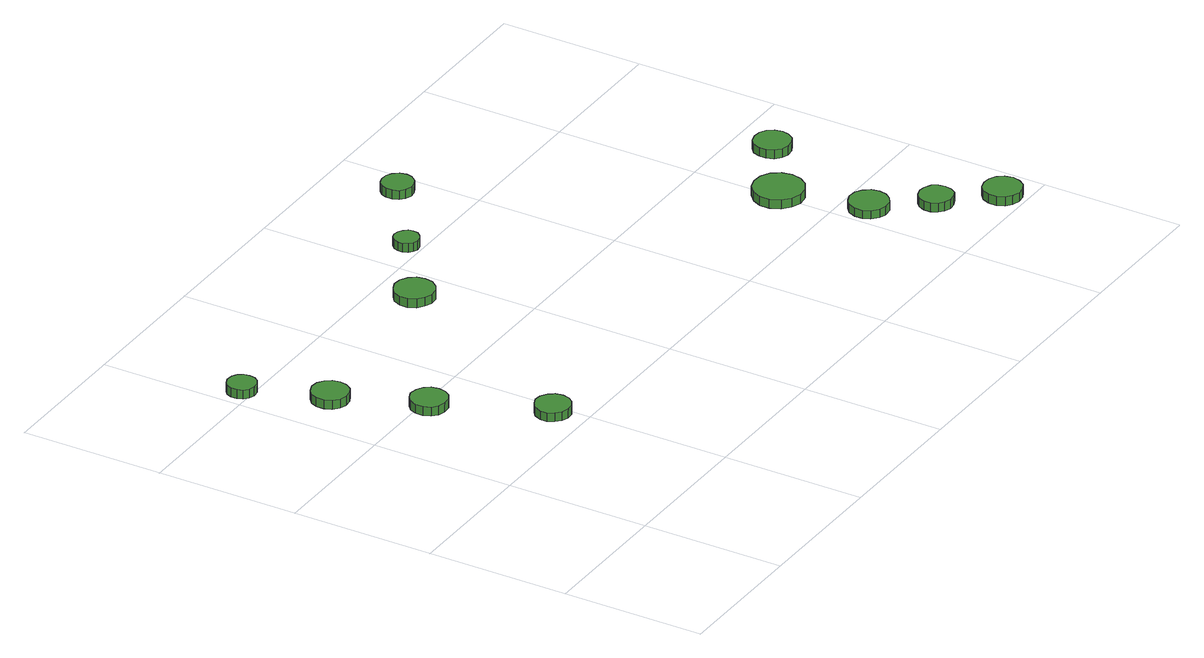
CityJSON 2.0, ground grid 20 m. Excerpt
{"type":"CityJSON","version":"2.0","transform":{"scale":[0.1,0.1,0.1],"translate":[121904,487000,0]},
"CityObjects":{
"tree1":{"type":"SolitaryVegetationObject","attributes":{"function":"something"},"geometry":[{"type":"MultiSurface","lod":"1","boundaries":[[[0,1,2,3,4,5,6,7,8,9,10,11,12,13,14]],[[15,16,17,18,19,20,21,22,23,24,25,26,27,28,29]],[[0,29,28,1]],[[1,28,27,2]],[[2,27,26,3]],[[3,26,25,4]],[[4,25,24,5]],[[5,24,23,6]],[[6,23,22,7]],[[7,22,21,8]],[[8,21,20,9]],[[9,20,19,10]],[[10,19,18,11]],[[11,18,17,12]],[[12,17,16,13]],[[13,16,15,14]],[[14,15,29,0]]]}]},
"tree2":{"type":"SolitaryVegetationObject","attributes":{"function":"something"},"geometry":[{"type":"MultiSurface","lod":"1","boundaries":[[[30,31,32,33,34,35,36,37,38,39,40,41,42,43,44]],[[45,46,47,48,49,50,51,52,53,54,55,56,57,58,59]],[[30,59,58,31]],[[31,58,57,32]],[[32,57,56,33]],[[33,56,55,34]],[[34,55,54,35]],[[35,54,53,36]],[[36,53,52,37]],[[37,52,51,38]],[[38,51,50,39]],[[39,50,49,40]],[[40,49,48,41]],[[41,48,47,42]],[[42,47,46,43]],[[43,46,45,44]],[[44,45,59,30]]]}]},
"tree3":{"type":"SolitaryVegetationObject","attributes":{"function":"something"},"geometry":[{"type":"MultiSurface","lod":"1","boundaries":[[[60,61,62,63,64,65,66,67,68,69,70,71,72,73,74]],[[75,76,77,78,79,80,81,82,83,84,85,86,87,88,89]],[[60,89,88,61]],[[61,88,87,62]],[[62,87,86,63]],[[63,86,85,64]],[[64,85,84,65]],[[65,84,83,66]],[[66,83,82,67]],[[67,82,81,68]],[[68,81,80,69]],[[69,80,79,70]],[[70,79,78,71]],[[71,78,77,72]],[[72,77,76,73]],[[73,76,75,74]],[[74,75,89,60]]]}]},
"tree4":{"type":"SolitaryVegetationObject","attributes":{"function":"something"},"geometry":[{"type":"MultiSurface","lod":"1","boundaries":[[[90,91,92,93,94,95,96,97,98,99,100,101,102,103,104]],[[105,106,107,108,109,110,111,112,113,114,115,116,117,118,119]],[[90,119,118,91]],[[91,118,117,92]],[[92,117,116,93]],[[93,116,115,94]],[[94,115,114,95]],[[95,114,113,96]],[[96,113,112,97]],[[97,112,111,98]],[[98,111,110,99]],[[99,110,109,100]],[[100,109,108,101]],[[101,108,107,102]],[[102,107,106,103]],[[103,106,105,104]],[[104,105,119,90]]]}]},
"tree5":{"type":"SolitaryVegetationObject","attributes":{"function":"something"},"geometry":[{"type":"MultiSurface","lod":"1","boundaries":[[[120,121,122,123,124,125,126,127,128,129,130,131,132,133,134]],[[135,136,137,138,139,140,141,142,143,144,145,146,147,148,149]],[[120,149,148,121]],[[121,148,147,122]],[[122,147,146,123]],[[123,146,145,124]],[[124,145,144,125]],[[125,144,143,126]],[[126,143,142,127]],[[127,142,141,128]],[[128,141,140,129]],[[129,140,139,130]],[[130,139,138,131]],[[131,138,137,132]],[[132,137,136,133]],[[133,136,135,134]],[[134,135,149,120]]]}]},
"tree6":{"type":"SolitaryVegetationObject","attributes":{"function":"something"},"geometry":[{"type":"MultiSurface","lod":"1","boundaries":[[[150,151,152,153,154,155,156,157,158,159,160,161,162,163,164]],[[165,166,167,168,169,170,171,172,173,174,175,176,177,178,179]],[[150,179,178,151]],[[151,178,177,152]],[[152,177,176,153]],[[153,176,175,154]],[[154,175,174,155]],[[155,174,173,156]],[[156,173,172,157]],[[157,172,171,158]],[[158,171,170,159]],[[159,170,169,160]],[[160,169,168,161]],[[161,168,167,162]],[[162,167,166,163]],[[163,166,165,164]],[[164,165,179,150]]]}]},
"tree7":{"type":"SolitaryVegetationObject","attributes":{"function":"something"},"geometry":[{"type":"MultiSurface","lod":"1","boundaries":[[[180,181,182,183,184,185,186,187,188,189,190,191,192,193,194]],[[195,196,197,198,199,200,201,202,203,204,205,206,207,208,209]],[[180,209,208,181]],[[181,208,207,182]],[[182,207,206,183]],[[183,206,205,184]],[[184,205,204,185]],[[185,204,203,186]],[[186,203,202,187]],[[187,202,201,188]],[[188,201,200,189]],[[189,200,199,190]],[[190,199,198,191]],[[191,198,197,192]],[[192,197,196,193]],[[193,196,195,194]],[[194,195,209,180]]]}]},
"tree8":{"type":"SolitaryVegetationObject","attributes":{"function":"something"},"geometry":[{"type":"MultiSurface","lod":"1","boundaries":[[[210,211,212,213,214,215,216,217,218,219,220,221,222,223,224]],[[225,226,227,228,229,230,231,232,233,234,235,236,237,238,239]],[[210,239,238,211]],[[211,238,237,212]],[[212,237,236,213]],[[213,236,235,214]],[[214,235,234,215]],[[215,234,233,216]],[[216,233,232,217]],[[217,232,231,218]],[[218,231,230,219]],[[219,230,229,220]],[[220,229,228,221]],[[221,228,227,222]],[[222,227,226,223]],[[223,226,225,224]],[[224,225,239,210]]]}]},
"tree9":{"type":"SolitaryVegetationObject","attributes":{"function":"something"},"geometry":[{"type":"MultiSurface","lod":"1","boundaries":[[[240,241,242,243,244,245,246,247,248,249,250,251,252,253,254]],[[255,256,257,258,259,260,261,262,263,264,265,266,267,268,269]],[[240,269,268,241]],[[241,268,267,242]],[[242,267,266,243]],[[243,266,265,244]],[[244,265,264,245]],[[245,264,263,246]],[[246,263,262,247]],[[247,262,261,248]],[[248,261,260,249]],[[249,260,259,250]],[[250,259,258,251]],[[251,258,257,252]],[[252,257,256,253]],[[253,256,255,254]],[[254,255,269,240]]]}]},
"tree10":{"type":"SolitaryVegetationObject","attributes":{"function":"something"},"geometry":[{"type":"MultiSurface","lod":"1","boundaries":[[[270,271,272,273,274,275,276,277,278,279,280,281,282,283,284]],[[285,286,287,288,289,290,291,292,293,294,295,296,297,298,299]],[[270,299,298,271]],[[271,298,297,272]],[[272,297,296,273]],[[273,296,295,274]],[[274,295,294,275]],[[275,294,293,276]],[[276,293,292,277]],[[277,292,291,278]],[[278,291,290,279]],[[279,290,289,280]],[[280,289,288,281]],[[281,288,287,282]],[[282,287,286,283]],[[283,286,285,284]],[[284,285,299,270]]]}]},
"tree11":{"type":"SolitaryVegetationObject","attributes":{"function":"something"},"geometry":[{"type":"MultiSurface","lod":"1","boundaries":[[[300,301,302,303,304,305,306,307,308,309,310,311,312,313,314]],[[315,316,317,318,319,320,321,322,323,324,325,326,327,328,329]],[[300,329,328,301]],[[301,328,327,302]],[[302,327,326,303]],[[303,326,325,304]],[[304,325,324,305]],[[305,324,323,306]],[[306,323,322,307]],[[307,322,321,308]],[[308,321,320,309]],[[309,320,319,310]],[[310,319,318,311]],[[311,318,317,312]],[[312,317,316,313]],[[313,316,315,314]],[[314,315,329,300]]]}]},
"tree12":{"type":"SolitaryVegetationObject","attributes":{"function":"something"},"geometry":[{"type":"MultiSurface","lod":"1","boundaries":[[[330,331,332,333,334,335,336,337,338,339,340,341,342,343,344]],[[345,346,347,348,349,350,351,352,353,354,355,356,357,358,359]],[[330,359,358,331]],[[331,358,357,332]],[[332,357,356,333]],[[333,356,355,334]],[[334,355,354,335]],[[335,354,353,336]],[[336,353,352,337]],[[337,352,351,338]],[[338,351,350,339]],[[339,350,349,340]],[[340,349,348,341]],[[341,348,347,342]],[[342,347,346,343]],[[343,346,345,344]],[[344,345,359,330]]]}]}
},
"vertices":[
[43,610,20],[42,618,20],[37,625,20],[30,629,20],[21,630,20],[13,627,20],[7,622,20],[4,614,20],[4,606,20],[7,598,20],[13,593,20],[21,590,20],[30,591,20],[37,595,20],[42,602,20],[42,602,7],[37,595,7],[30,591,7],[21,590,7],[13,593,7],[7,598,7],[4,606,7],[4,614,7],[7,622,7],[13,627,7],[21,630,7],[30,629,7],[37,625,7],[42,618,7],[43,610,7],
[94,506,16],[92,517,16],[86,525,16],[77,531,16],[66,532,16],[56,528,16],[48,521,16],[44,512,16],[44,501,16],[48,491,16],[56,484,16],[66,481,16],[77,482,16],[86,487,16],[92,496,16],[92,496,3],[86,487,3],[77,482,3],[66,481,3],[56,484,3],[48,491,3],[44,501,3],[44,512,3],[48,521,3],[56,528,3],[66,532,3],[77,531,3],[86,525,3],[92,517,3],[94,506,3],
[145,390,15],[143,401,15],[137,409,15],[128,414,15],[117,416,15],[107,412,15],[99,405,15],[95,396,15],[95,385,15],[99,375,15],[107,368,15],[117,365,15],[128,366,15],[137,371,15],[143,380,15],[143,380,2],[137,371,2],[128,366,2],[117,365,2],[107,368,2],[99,375,2],[95,385,2],[95,396,2],[99,405,2],[107,412,2],[117,416,2],[128,414,2],[137,409,2],[143,401,2],[145,390,2],
[211,246,15],[209,256,15],[203,264,15],[194,270,15],[184,271,15],[174,267,15],[167,261,15],[162,251,15],[162,241,15],[167,232,15],[174,225,15],[184,222,15],[194,223,15],[203,228,15],[209,236,15],[209,236,2],[203,228,2],[194,223,2],[184,222,2],[174,225,2],[167,232,2],[162,241,2],[162,251,2],[167,261,2],[174,267,2],[184,271,2],[194,270,2],[203,264,2],[209,256,2],[211,246,2],
[372,545,17],[370,556,17],[363,565,17],[353,571,17],[341,572,17],[331,568,17],[322,561,17],[317,550,17],[317,539,17],[322,528,17],[331,521,17],[341,517,17],[353,518,17],[363,524,17],[370,533,17],[370,533,4],[363,524,4],[353,518,4],[341,517,4],[331,521,4],[322,528,4],[317,539,4],[317,550,4],[322,561,4],[331,568,4],[341,572,4],[353,571,4],[363,565,4],[370,556,4],[372,545,4],
[471,621,15],[470,628,15],[465,633,15],[459,637,15],[452,638,15],[445,636,15],[440,631,15],[437,624,15],[437,617,15],[440,610,15],[445,606,15],[452,603,15],[459,604,15],[465,608,15],[470,614,15],[470,614,2],[465,608,2],[459,604,2],[452,603,2],[445,606,2],[440,610,2],[437,617,2],[437,624,2],[440,631,2],[445,636,2],[452,638,2],[459,637,2],[465,633,2],[470,628,2],[471,621,2],
[590,701,15],[588,710,15],[582,718,15],[574,722,15],[565,723,15],[556,720,15],[549,714,15],[546,706,15],[546,696,15],[549,688,15],[556,682,15],[565,679,15],[574,680,15],[582,684,15],[588,692,15],[588,692,2],[582,684,2],[574,680,2],[565,679,2],[556,682,2],[549,688,2],[546,696,2],[546,706,2],[549,714,2],[556,720,2],[565,723,2],[574,722,2],[582,718,2],[588,710,2],[590,701,2],
[861,162,14],[859,173,14],[852,182,14],[843,188,14],[831,189,14],[821,185,14],[812,178,14],[808,167,14],[808,156,14],[812,146,14],[821,138,14],[831,135,14],[843,136,14],[852,142,14],[859,151,14],[859,151,2],[852,142,2],[843,136,2],[831,135,2],[821,138,2],[812,146,2],[808,156,2],[808,167,2],[812,178,2],[821,185,2],[831,189,2],[843,188,2],[852,182,2],[859,173,2],[861,162,2],
[839,278,15],[836,292,15],[828,304,15],[815,311,15],[801,312,15],[787,308,15],[776,298,15],[770,285,15],[770,271,15],[776,257,15],[787,248,15],[801,243,15],[815,245,15],[828,252,15],[836,264,15],[836,264,2],[828,252,2],[815,245,2],[801,243,2],[787,248,2],[776,257,2],[770,271,2],[770,285,2],[776,298,2],[787,308,2],[801,312,2],[815,311,2],[828,304,2],[836,292,2],[839,278,2],
[914,96,14],[912,105,14],[907,113,14],[898,118,14],[889,119,14],[879,116,14],[872,110,14],[868,101,14],[868,91,14],[872,82,14],[879,76,14],[889,73,14],[898,74,14],[907,78,14],[912,86,14],[912,86,1],[907,78,1],[898,74,1],[889,73,1],[879,76,1],[872,82,1],[868,91,1],[868,101,1],[872,110,1],[879,116,1],[889,119,1],[898,118,1],[907,113,1],[912,105,1],[914,96,1],
[976,32,15],[973,43,15],[967,52,15],[957,57,15],[946,58,15],[936,55,15],[928,48,15],[923,38,15],[923,26,15],[928,16,15],[936,9,15],[946,6,15],[957,7,15],[967,12,15],[973,21,15],[973,21,2],[967,12,2],[957,7,2],[946,6,2],[936,9,2],[928,16,2],[923,26,2],[923,38,2],[928,48,2],[936,55,2],[946,58,2],[957,57,2],[967,52,2],[973,43,2],[976,32,2],
[928,345,14],[926,355,14],[920,364,14],[911,369,14],[900,370,14],[890,367,14],[882,360,14],[878,350,14],[878,340,14],[882,330,14],[890,323,14],[900,320,14],[911,321,14],[920,326,14],[926,335,14],[926,335,1],[920,326,1],[911,321,1],[900,320,1],[890,323,1],[882,330,1],[878,340,1],[878,350,1],[882,360,1],[890,367,1],[900,370,1],[911,369,1],[920,364,1],[926,355,1],[928,345,1]
]}
